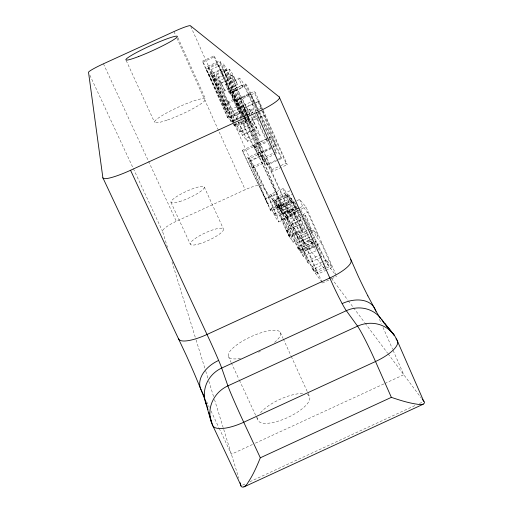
<?xml version="1.0" encoding="UTF-8"?>
<svg xmlns="http://www.w3.org/2000/svg" width="513" height="513" viewBox="0 0 513 513"><rect width="100%" height="100%" fill="white"/><g stroke="black" fill="none" stroke-linecap="round" stroke-linejoin="round"><path stroke-width="0.38" stroke-dasharray="2.56 1.92" d="M278.591 207.643L278.508 207.06L279.181 207.906A10.016 0.5 65.3 0 1 280.034 209.432L281.515 212.344A16.256 0.814 65.2 0 1 282.439 214.229L298.194 249.119L299.419 250.838L312.443 244.855L311.147 243.168L295.43 208.265A16.249 0.968 65.2 0 0 294.5 206.38L292.994 203.481A10.01 0.596 65.2 0 0 292.121 201.968L291.397 201.141L291.455 201.744L278.591 207.643L275.468 200.48M286.164 194.453L273.609 200.224L273.602 200.589A8.182 0.404 65.3 0 0 274.051 201.891C279.143 213.806 286.754 224.514 291.256 236.775A12.235 0.603 65.2 0 1 292.391 239.584L292.66 240.308A14.172 0.693 65.2 0 1 293.083 241.636L293.077 242.168L290.967 238.981A16.294 0.795 65.2 0 1 289.518 236.217L286.664 230.452L299.156 224.72L302.035 230.465A16.288 0.949 65.2 0 0 303.516 233.216L305.729 236.358L305.774 235.807A14.165 0.827 65.2 0 0 305.376 234.467L305.12 233.736A12.229 0.718 65.2 0 0 304.004 230.921C299.675 218.557 291.64 208.066 286.62 196.126A8.182 0.475 65.3 0 1 286.19 194.812L286.228 194.433L287.094 195.504A25.265 1.468 65.2 0 1 289.781 200.108L291.416 203.225L288.274 196.146A30.972 1.802 65.2 0 0 285.433 191.137L283.285 188.431L270.659 194.337L275.154 205.623L288.562 235.64L289.685 237.218L302.163 231.485L299.156 224.72M299.913 249.703L300.252 250.043L285.549 216.448L283.58 213.838L280.925 207.874L294.135 201.808L296.2 204.315L282.868 210.439L280.925 207.874M234.749 123.684L236.083 126.352A18.442 0.872 65.5 0 0 237.538 129.129L238.846 131.341A26.471 1.25 65.5 0 0 239.34 131.976L239.481 131.469A17.057 0.808 65.5 0 0 238.943 129.802L236.346 123.287M291.455 201.744L288.325 194.581A19.372 1.154 65.2 0 1 288.813 195.011M232.132 75.078L219.218 80.791L219.243 81.259A12.678 0.622 65.5 0 0 219.827 83.035L219.968 83.401A11.164 0.545 65.5 0 0 221.013 86.004L223.937 92.693A17.519 0.866 65.5 0 0 227.926 101.208M302.76 230.106L290.127 235.865A9.33 0.455 65.2 0 0 289.851 234.858L289.691 234.422A7.182 0.353 65.2 0 0 288.761 232.139L284.401 222.802L279.918 215.338L292.429 209.593L297.393 217.57A6.085 0.359 65.2 0 1 298.252 219.269L301.304 225.951A7.227 0.423 65.2 0 1 302.369 228.606L302.516 229.029A9.33 0.545 65.2 0 1 302.766 230.055L302.433 229.901A17.756 1.039 65.2 0 1 302.093 229.433L301.445 228.4A13.332 0.776 65.2 0 1 299.669 225.117M246.772 118.176L248.125 120.837A18.436 1.039 65.5 0 0 249.607 123.601L251.684 126.499L251.691 125.877A17.057 0.962 65.5 0 0 251.19 124.191L248.202 116.554M247.208 115.457L228.073 73.013A11.427 0.641 65.6 0 0 226.624 70.396L225.925 69.582L232.229 85.434L246.202 116.079M282.83 202.802A30.402 1.661 65.3 0 0 284.414 205.687L287.633 210.426L287.761 209.9A21.745 1.193 65.3 0 0 287.203 207.938L287.004 207.367A24.105 1.321 65.3 0 0 286.536 206.072A23.688 1.295 65.3 0 0 284.965 202.077L274.917 179.454A25.695 1.404 65.3 0 0 271.678 172.753L270.171 169.758A23.008 1.263 65.3 0 0 268.043 165.744L265.093 161.249A33.486 1.828 65.3 0 0 264.881 162.518L253.166 167.931L250.075 160.64L261.989 155.061L265.638 160.114A31.338 1.719 65.3 0 1 268.222 164.891L269.434 167.251A34.627 1.892 65.3 0 1 271.415 171.201L272.089 172.573A31.877 1.744 65.3 0 1 275.577 179.832L286.857 205.232A29.324 1.61 65.3 0 1 288.909 210.388A30.671 1.68 65.3 0 1 289.807 212.857L290.037 213.549A28.183 1.545 65.3 0 1 290.691 215.922L290.486 216.512L287.581 212.485L282.83 202.802L271.172 208.156L275.885 217.858L278.745 221.975L278.79 221.385A28.189 1.295 65.3 0 0 278.084 219.038L277.834 218.352A30.671 1.411 65.3 0 0 276.905 215.896A29.331 1.353 65.3 0 0 274.814 210.76L263.483 185.379A31.883 1.468 65.3 0 0 260.02 178.114L259.347 176.735A34.634 1.59 65.3 0 0 257.391 172.778L256.192 170.406A31.344 1.443 65.3 0 0 253.666 165.603L250.19 160.473M242.245 117.772L241.142 114.668A15.121 0.795 65.5 0 0 239.084 109.641L234.967 100.433A15.531 0.821 65.5 0 0 232.864 96.008L230.517 91.385A28.048 1.468 65.5 0 0 228.83 88.287L226.861 85.158L225.592 84.132L229.439 93.597L242.803 87.473C241.36 81.426 246.593 90.339 247.035 91.962A8.836 0.551 65.5 0 1 248.266 94.527L250.684 99.945A9.837 0.616 65.5 0 1 252.12 103.543L254.525 112.456M283.285 188.431L284.099 191.496L287.62 199.903L300.971 229.939L302.163 231.485M300.252 250.043L313.437 243.637M216.454 74.898L229.349 69.133A35.5 2.078 65.5 0 1 229.798 69.576L231.536 72.205A23.418 1.372 65.5 0 1 233.716 76.219L237.442 84.459L224.604 90.333L220.872 82.099A23.418 1.154 65.5 0 0 218.73 78.066L217.07 75.398A35.506 1.744 65.5 0 0 216.653 74.943L216.563 75.847A18.66 0.917 65.5 0 0 217.544 78.707L217.756 79.258A16.256 0.795 65.5 0 0 219.34 83.151L224.495 94.79A22.194 1.09 65.5 0 0 228.234 102.728M233.742 121.626L217.07 84.895L211.978 72.699L211.099 69.486L212.85 72.044A18.494 0.872 65.5 0 1 214.299 74.776L226.477 100.772A88.98 4.021 65.5 0 1 229.022 106.467L235.403 121.055M229.125 69.095L229.183 70.076A18.654 1.09 65.5 0 0 230.113 72.955L230.318 73.506A16.256 0.949 65.6 0 0 231.87 77.418L236.993 89.07A22.194 1.302 65.5 0 0 240.751 96.995M293.122 242.162L305.806 236.301M290.082 235.942L289.832 235.691A17.756 0.872 65.3 0 1 289.505 235.217L288.877 234.172A13.332 0.654 65.2 0 1 287.139 230.876L286.87 230.35A15.114 0.744 65.2 0 1 286.036 228.651A13.941 0.686 65.2 0 1 283.702 223.745L279.918 215.338M231.895 74.981L231.934 75.648A12.581 0.737 65.5 0 0 232.447 77.264L232.575 77.63A11.164 0.654 65.6 0 0 233.601 80.24L236.506 86.934A17.513 1.026 65.5 0 0 240.501 95.45L250.158 113.963M247.721 115.406L241.392 100.804A88.973 4.79 65.5 0 0 238.853 95.104L226.637 69.133A18.487 1.045 65.6 0 0 225.162 66.408L223.315 63.894L224.104 67.152L229.112 79.38L245.759 116.118M255.884 111.526L254.826 108.397A15.121 0.949 65.5 0 0 252.813 103.357L251.614 100.574A20.526 1.282 65.5 0 0 250.491 98.041L248.715 94.142A15.48 0.975 65.5 0 0 247.009 90.564L244.214 85.113A27.824 1.738 65.5 0 0 242.803 82.58C242.463 81.766 238.898 75.866 239.077 79.085L242.803 87.473M315.976 250.78L303.388 256.583L301.541 253.877A12.056 0.616 65.2 0 1 301.016 252.903L298.386 247.009L311.519 240.975L315.527 249.215M248.363 118.4L248.991 120.837L236.833 126.403L236.115 125.422A11.087 0.526 65.5 0 1 235.268 123.87M285.087 196.126L288.338 194.568M234.12 121.613L220.135 90.968L213.684 75.321L225.925 69.582M211.029 69.621L223.315 63.894M322.408 282.996L330.994 279.046M331.712 278.719L336.72 276.411M252.486 444.495L231.389 454.223L219.166 428.259M255.391 443.155L384.147 383.795M384.872 383.455L403.789 374.734L392.913 349.949M242.578 485.093L245.477 483.753M249.831 481.745L415.857 405.142M419.487 403.468L422.385 402.134M223.059 104.171L234.653 98.862L238.141 106.217L226.502 111.501L203.122 62.022L202.334 61.233L213.767 56.007L214.626 56.757L234.653 98.862M223.822 105.146L235.467 99.811M246.689 115.925L239.398 98.169L254.006 91.481L255.487 92.789L262.874 109.481M244.765 118.798L242.482 113.681A96.521 4.906 65.5 0 0 241.213 110.834L236.474 100.311L250.466 93.905L251.03 95.085A59.001 3.963 65.6 0 0 252.774 98.823L258.456 110.718M236.474 100.311L250.498 93.937L255.185 104.434A96.508 5.842 65.5 0 1 256.455 107.281L258.071 110.943M239.398 98.169L240.77 99.535L255.487 92.789M239.667 107.121L253.666 100.708M233.024 111.263L245.682 105.473M261.521 107.942L258.61 101.33L243.989 108.025A64.638 3.52 65.5 0 1 245.958 112.636L247.805 117.118M258.642 101.362L244.021 108.063L247.375 115.649M228.234 102.722L233.851 113.854L246.445 108.083L250.055 114.88M227.503 117.406L238.84 112.212L239.648 113.084L228.253 118.298L227.503 117.406L202.334 61.233M236.493 115.066L249.414 109.141L252.858 112.591L239.686 118.625L236.493 115.066L238.635 119.856M242.482 113.681L256.455 107.281M241.123 118.593L240.334 115.803L253.813 109.628M230.856 121.401L242.437 116.098L242.816 116.509L231.209 121.825L230.856 121.401L207.836 72.666A54.423 2.501 65.6 0 1 206.726 70.262L206.271 69.3L217.762 64.067L218.198 65.016A48.094 2.623 65.6 0 0 219.615 68.069L242.437 116.098M246.9 114.906L261.483 108.23M233.934 125.076L245.733 119.67L246.586 120.593L234.73 126.018L233.934 125.076L211.298 74.462L223.187 69.024L244.432 116.746M244.637 126.121L243.521 122.088L257.051 115.887M239.866 121.587L242.174 124.204L255.333 118.17L253.788 114.681M250.068 121.709L259.097 117.573M259.79 117.253L264.657 115.027M239.795 129.282L252.21 123.595L256.506 128.167L243.797 133.996L239.795 129.282L242.457 135.233L247.51 141.261L260.277 135.413L251.46 116.509M239.552 132.021L251.736 126.442M242.457 135.233L254.858 129.552L260.277 135.413M247.51 141.261L246.144 138.202L258.918 132.348M255.282 147.16L254.563 144.256L268.222 137.991M245.759 118.888L257.411 143.371L268.043 138.497M268.748 138.17L271.582 136.875L275.911 145.929L273.025 147.186M242.194 150.367L253.467 145.205L254.41 146.314L276.571 193.536L265.183 198.762L242.194 150.367L270.922 210.952L282.336 205.713L260.495 153.47L259.456 152.246L247.817 157.581L265.606 199.371L277.02 194.132L259.456 152.246M243.085 151.508L254.41 146.314M258.533 144.775L268.511 140.196M269.222 139.869L272.788 138.241M255.108 147.532L267.908 141.665M271.428 148.597L258.59 154.484L258.507 153.105L272.147 146.846M257.411 143.371L261.668 152.387L272.358 147.558M247.817 157.581L248.799 158.831L260.495 153.47M250.139 161.159L261.88 155.779L261.989 155.061M261.899 158.421L275.693 152.098L276.885 153.387L263.015 159.748L261.899 158.421L243.957 118.17M252.954 166.59L264.746 161.185M244.772 117.855L266.888 164.372L277.501 159.505M278.206 159.177L281.034 157.882L281.605 158.498L278.764 159.799M266.888 164.372L267.42 165L278.059 160.12M247.856 116.727L271.512 169.88L280.194 165.898M280.919 165.564L285.991 163.243L287.267 164.628L282.176 166.969M271.512 169.88L272.704 171.31L281.445 167.302M167.501 247.407L162.544 231.35A16.429 3.418 -24.9 0 1 176.305 221.315L245.188 189.714A16.416 3.411 -24.2 0 1 262.008 185.712L323.87 268.19M282.868 210.439L276.802 196.838L290.159 190.701M265.183 198.768A24.836 1.084 65.3 0 1 267.581 203.95L279.001 198.762A28.221 1.513 65.3 0 1 277.007 194.119M275.43 200.557L288.306 194.651M270.806 194.228L272.717 196.966A30.972 1.513 65.2 0 1 275.487 202.007L288.274 196.146M276.802 196.838L278.95 200.57L292.378 194.408M280.611 209.964L282.336 213.588L278.155 204.225L291.198 198.242L292.397 199.698L312.443 244.855M269.87 209.484L281.227 204.277L282.336 205.713M278.155 204.225L279.284 205.713L292.397 199.698M276.007 207.541L288.466 201.821M278.488 207.066L291.378 201.154M277.039 205.963L278.649 209.086L296.084 201.051M296.79 200.724L299.605 199.435L305.985 206.938L336.073 274.949M277.482 209.894L290.012 204.148M273.871 214.178L285.517 208.829M278.95 200.57L284.035 211.984L297.444 205.828M282.31 213.549L295.36 207.611L291.198 198.242M280.502 214.735L293.154 208.926M283.58 213.838L296.783 207.771L298.034 209.31M284.035 211.984L285.401 213.78L298.893 207.585M322.081 282.265L291.519 213.581L285.523 205.899L288.601 212.805L299.15 207.964M299.855 207.643L302.664 206.348L307.691 212.324L318.124 235.903L313.501 238.038M321.074 257.327L308.268 263.214L306.723 261.053L299.348 242.053L285.953 214.511L299.483 208.297M291.519 213.581L300.201 209.593M300.919 209.266L305.985 206.938M285.549 216.448L298.867 210.33M285.953 214.511L287.274 216.255L300.169 210.33M282.317 219.154L294.93 213.363M281.868 219.705L294.372 213.959L292.429 209.593M303.44 256.526L303.35 256.013A10.318 0.532 65.2 0 0 302.747 254.288L286.735 218.025L300.131 211.875M286.735 218.025L288.114 219.865L301.593 213.671M288.601 212.805L293.321 218.923L301.945 214.966M302.664 214.639L307.691 212.324M287.274 216.255L298.136 238.731A12.184 0.654 65.2 0 0 298.271 239L291.358 221.635L305.222 215.274L306.8 217.185L314.642 237.929L328.166 265.292L326.088 266.247M291.358 221.635L292.846 223.597L306.8 217.185M287.973 226.214L300.971 220.244M286.709 230.517L299.201 224.777M288.562 235.64L300.971 229.939M296.501 235.345L310.185 229.054M326.39 270.088L317.842 274.019L306.896 249.421L302.279 243.194L299.246 236.384L309.775 231.543M310.48 231.222L313.289 229.933L318.124 235.903M298.271 239L312 232.755L305.222 215.274M297.296 242.784L310.564 236.692M299.348 242.053L311.558 236.448M302.279 243.194L310.968 239.193M325.389 266.561L314.302 271.659L300.913 244.239L313.199 238.596M299.105 245.765L312.443 239.642M308.268 263.214L301.971 247.272L315.655 240.982L326.486 263.105L328.166 265.292M298.194 249.119L314.257 241.7M303.17 250.286L315.386 244.675M306.896 249.421L314.046 246.137M316.906 244.823L321.196 242.848L332.091 267.472L327.102 269.761M301.971 247.272L302.112 247.535A20.847 1.122 65.2 0 0 302.433 248.202L303.985 251.402L316.239 245.772M301.016 252.903L314.136 246.868M306.723 261.053L320.157 254.878M321.965 282.381L315.354 273.134L312.359 266.401L322.805 261.598M323.504 261.277L326.294 259.995L332.091 267.472M303.985 251.402L312.712 269.434L326.486 263.105M315.354 273.134L325.793 268.331M326.492 268.01L329.275 266.734L335.791 275.205M203.122 62.022L214.626 56.757M226.528 111.533L207.566 66.446L219.442 61.009L220.423 61.874L246.586 120.593M207.566 66.446L208.464 67.344L220.423 61.874M208.868 74.86L220.346 69.608M228.253 118.298L211.228 80.297L222.687 75.052A80.124 4.008 65.6 0 0 221.635 72.705L217.762 64.067M231.209 121.825L213.716 80.111L225.579 74.68L224.489 72.089A58.924 3.104 65.6 0 0 223.168 68.998M221.295 82.926L234.146 77.046M216.281 85.626L228.144 80.195M225.592 84.132L239.039 77.982M225.694 85.209L239.077 79.085M223.347 91.378L235.916 85.62M229.439 93.597L229.003 91.192L242.553 85.011M243.63 117.439L231.562 90.359L245.496 83.978L246.772 85.1L259.52 111.706M231.562 90.359L232.735 91.532L246.772 85.1M271.172 208.156A30.408 1.398 65.3 0 0 272.724 211.055L275.802 215.858L287.767 210.388M278.649 221.943L290.672 216.486M273.557 200.237L274.429 201.314A25.265 1.238 65.2 0 1 277.039 205.957M275.802 215.858L275.885 215.357A21.751 1 65.3 0 0 275.276 213.408L275.071 212.85A24.105 1.109 65.3 0 0 274.308 210.843A23.688 1.09 65.3 0 0 272.98 207.579L262.887 184.969A25.695 1.18 65.3 0 0 259.668 178.255L258.18 175.26A23.014 1.058 65.3 0 0 256.096 171.227L253.262 166.68M313.405 243.97L313.09 243.649M229.074 91.179L230.529 92.898L233.383 98.207A8.836 0.468 65.5 0 1 234.608 100.779L237.032 106.197A9.837 0.519 65.5 0 1 238.5 109.782L240.334 115.803M248.991 120.837L248.234 119.869A11.087 0.622 65.5 0 1 246.817 117.297M252.845 115.637L255.333 118.17M211.279 74.443L211.298 74.462A53.031 2.353 65.6 0 1 212.921 78.233L213.716 80.111M261.668 152.387L246.99 116.663M257.802 154.054L251.832 143.672A15.505 0.808 65.4 0 1 249.818 139.498L246.695 132.687A16.05 0.834 65.4 0 1 244.085 126.621L241.745 120.504M295.36 207.611L293.898 204.552A16.236 0.968 65.2 0 0 290.768 198.294A12.96 0.776 65.2 0 0 288.787 194.946M321.196 242.848L316.303 236.749L313.289 229.933M254.634 147.16L251.934 142.755L247.971 134.412A10.254 0.532 65.4 0 1 245.817 129.372A15.877 0.827 65.4 0 1 244.643 126.14M312 232.755L300.887 210.003M213.831 75.244L214.363 76.007A11.427 0.539 65.5 0 1 215.781 78.643L234.96 121.068M279.001 198.762L278.976 198.723A24.829 1.289 65.3 0 0 276.571 193.542M320.561 255.403L321.786 257L315.655 240.982M316.046 249.959L315.636 249.382M331.539 278.418L347.846 300.156M348.327 300.791L353.124 307.184M353.598 307.826L364.628 322.53M365.109 323.171L387.648 353.22M388.129 353.861L421.449 398.28M299.246 236.384L303.805 242.482L293.321 218.923M270.325 146.724L270.575 147.058M267.581 203.95L267.606 203.994A28.228 1.27 65.3 0 1 265.593 199.358M312.359 266.401L317.842 274.019M267.177 139.818L267.504 140.273M312.712 269.434L314.302 271.659M270.069 146.359L269.53 145.557M266.837 139.305L261.303 128.301A10.254 0.635 65.4 0 1 259.18 123.248M269.242 145.108L265.106 137.593A15.505 0.962 65.4 0 1 263.073 133.418L259.956 126.615A16.05 0.994 65.4 0 1 257.366 120.529L255.102 114.386M246.445 108.083L240.751 96.989M233.851 113.854L237.134 120.177M299.669 225.117L299.4 224.591A15.108 0.885 65.2 0 1 298.553 222.905A13.941 0.814 65.2 0 1 296.206 217.999L294.372 213.959M238.096 122.056L238.301 122.466A28.895 1.404 65.4 0 1 239.59 125.025L241.052 128.019A13.21 0.648 65.4 0 1 243.79 133.983M237.429 119.792L227.926 101.202M238.468 121.857L245.022 135.708A34.358 1.667 65.4 0 1 246.144 138.202M305.716 220.988L312.994 235.788L318.227 249.735M253.755 122.197L252.967 120.581A25.419 1.468 65.4 0 0 250.985 116.675M259.867 112.424L271.582 136.875M258.802 111.43L281.034 157.882M232.735 91.532L245.413 118.17M244.432 117.144L238.404 104.428A66.831 3.79 65.5 0 1 237.038 101.497L236.506 100.343M253.467 145.205L281.227 204.277M206.598 401.57L209.317 407.335M211.016 410.945L218.827 427.534M89.878 75.206L162.544 231.35M228.336 356.432L231.03 362.229M231.363 362.954L239.096 379.607M239.43 380.332L257.924 420.16M170.944 202.295L190.304 244.182M103.434 63.804L176.305 221.315M126.204 60.572L154.528 122.267M204.277 187.008L223.424 228.978M206.271 69.3L210.176 77.95A80.131 3.367 65.5 0 1 211.228 80.297M280.387 332.482L283.029 338.291M283.356 339.022L290.954 355.727M291.288 356.458L309.454 396.408M177.953 37.795L205.476 98.945M173.971 31.562L175.613 35.205M176.927 38.122L245.188 189.714M286.664 230.452L289.685 237.218M190.74 26.458L262.008 185.712M208.464 67.344L233.434 123.126M233.755 123.851L234.73 126.018M252.21 123.595L254.858 129.552M240.77 99.535L248.51 116.932M248.831 117.657L272.704 171.31M244.759 117.477L245.733 119.67M261.88 155.779L264.894 162.55M245.092 119.529L263.015 159.748M254.563 144.256L258.507 153.105M285.401 213.78L288.114 219.865M222.687 75.052L239.648 113.084M213.767 56.007L238.84 112.212M279.284 205.713L299.419 250.838M240.93 121.414L242.174 124.204M275.494 202.013L278.649 209.086M299.605 199.435L302.664 206.348M326.294 259.995L329.275 266.734M258.398 111.674L276.885 153.387M245.496 83.978L275.693 152.098M302.446 218.384L304.068 222.046M304.395 222.777L306.017 226.438M306.344 227.169L307.319 229.369M294.135 201.808L296.783 207.771M249.414 109.141L251.851 114.623M263.195 110.205L287.267 164.628M262.957 111.193L285.991 163.243M379.473 319.33L381.396 323.703M382.993 327.352L392.592 349.218M238.141 106.217L237.404 104.472A61.752 3.437 65.4 0 1 236.916 103.312L219.442 61.009M312.135 240.283L312.308 240.693M248.799 158.831L270.922 210.952M275.911 145.929L275.045 143.839A76.168 5.233 65.3 0 1 274.474 142.434L254.006 91.481M225.579 74.68L242.816 116.509M248.112 117.855L267.42 165M262.367 110.449L260.187 105.082A71.762 4.63 65.6 0 0 258.603 101.33M262.662 111.186L281.605 158.498M235.704 122.896L236.891 126.339M292.846 223.597L300.913 244.239M171.99 261.931L195.838 339.138M196.075 339.907L205.521 370.482M205.758 371.245L207.88 378.126M208.823 381.185L213.549 396.472M214.492 399.531L238.808 478.251M242.931 119.946L243.521 122.088M257.847 119.253L258.045 119.978A15.877 0.988 65.4 0 0 259.187 123.261M257.795 119.042L257.353 117.214M240.488 358.33A28.651 8.638 -24.8 0 1 232.883 348.09A28.651 8.638 -24.8 0 1 270.492 330.539A28.651 8.638 -24.8 0 1 274.391 342.511M260.315 351.367A28.651 8.638 -24.8 0 1 258.546 352.219M307.229 394.465A28.375 9.869 -24.8 0 1 287.793 417.467A28.375 9.869 -24.8 0 1 257.943 417.178M260.546 412.76A28.375 9.869 -24.8 0 1 304.004 393.657M253.749 122.171A13.203 0.769 65.5 0 1 256.494 128.154M221.071 83.529A28.324 1.385 65.5 0 1 224.604 90.352M234.024 77.989A28.318 1.654 65.5 0 1 237.448 84.472M219.404 80.836A20.853 1.026 65.5 0 1 221.097 83.581M232.107 75.02A20.847 1.218 65.5 0 1 234.05 78.047M258.552 154.4A57.251 3.007 65.5 0 1 257.84 154.144M255.25 147.09A40.001 2.103 65.5 0 1 254.666 147.231M253.153 167.898A33.486 1.539 65.3 0 1 253.268 166.699M299.9 249.677A9.587 0.487 65.2 0 1 298.399 247.048M312.949 243.444A9.58 0.584 65.2 0 1 311.532 241.014M275.455 200.455A20.988 1.052 65.2 0 1 275.885 200.923M275.866 200.878A12.96 0.648 65.3 0 1 277.796 204.277A16.018 0.802 65.3 0 1 280.617 209.971M167.462 120.004A28.023 3.931 -24.5 0 0 205.598 99.278A28.023 3.931 -24.5 0 0 167.058 112.725A28.023 3.931 -24.5 0 0 167.462 120.004M179.383 201.68A18.333 3.54 -24.7 0 0 204.36 187.322A18.333 3.54 -24.7 0 0 179.146 195.075A18.333 3.54 -24.7 0 0 179.383 201.68M198.884 243.989A18.224 4.072 -24.7 0 0 223.521 229.337A18.224 4.072 -24.7 0 0 198.242 236.544A18.224 4.072 -24.7 0 0 198.884 243.989"/><path stroke-width="0.77" d="M422.404 399.556C427.97 404.238 420.949 405.244 417.358 404.238C408.457 402.981 399.851 400.223 391.361 397.357L260.322 457.795C256.84 466.317 253.166 474.858 248.016 482.521C246.112 486.407 240.321 490.466 240.199 482.759M243.919 486.952L423.315 404.18M279.226 96.957L190.413 25.733A16.807 1.545 -24.4 0 0 173.971 31.562L103.434 63.804A16.82 1.545 -24.7 0 0 88.525 72.301L102.869 177.742A29.145 4.643 -24.9 0 0 130.546 170.271L256.417 112.61A29.126 4.63 -24 0 0 279.226 96.957L358.292 276.366A60.598 4.976 64.9 0 0 367.872 295.898M392.701 333.232L384.378 323.196L394.388 335.438L381.775 319.657M395.991 338.83L396.966 340.061L423.834 401.461M391.361 397.357L375.516 361.518A30.78 1.956 64.8 0 0 357.555 326.165L346.333 310.692A29.536 1.84 65 0 1 342.139 303.587L339.26 298.053A30.139 1.879 65 0 1 332.873 284.837L256.417 112.61M367.872 295.898L375.317 309.852A59.091 4.848 64.9 0 0 380.377 318.451M241.129 485.76L212.504 425.046L208.862 412.452M102.869 177.742L186.328 355.464A60.694 3.014 65.6 0 1 195.094 375.413L201.167 390.027A59.187 2.937 65.6 0 1 206.925 405.77A29.318 27.978 -22.1 0 1 221.699 368.052A29.568 0.885 65.5 0 0 218.647 360.415L216.178 354.688A30.171 0.904 65.5 0 0 210.183 341.273L130.546 170.271M204.565 397.242L201.167 390.027A28.799 19.327 -23.4 0 1 218.647 360.421M260.322 457.795L243.733 422.244A30.812 0.936 65.6 0 1 227.887 385.866L221.699 368.052L346.333 310.692A29.286 27.92 -33.1 0 1 383.73 322.972M375.958 311.314L375.317 309.852A28.773 19.282 -27.6 0 0 342.145 303.593M207.149 406.52L208.002 409.489M205.206 400.967L211.023 421.179M178.607 338.702A28.452 7.875 -25.2 0 0 207.047 334.457L329.782 278.014A28.433 7.855 -23.7 0 0 350.655 259.591M357.555 326.165L227.887 385.866A30.504 29.029 -22.2 0 0 212.504 425.046A30.523 10.311 -25.4 0 0 243.733 422.244L375.516 361.518A30.504 10.279 -23.4 0 0 396.966 340.061A30.466 28.965 -33 0 0 357.555 326.165M138.484 56.577A28.279 2.68 -24.5 0 0 177.376 36.57A28.279 2.68 -24.5 0 0 138.985 51.255A28.279 2.68 -24.5 0 0 138.484 56.577"/></g></svg>
